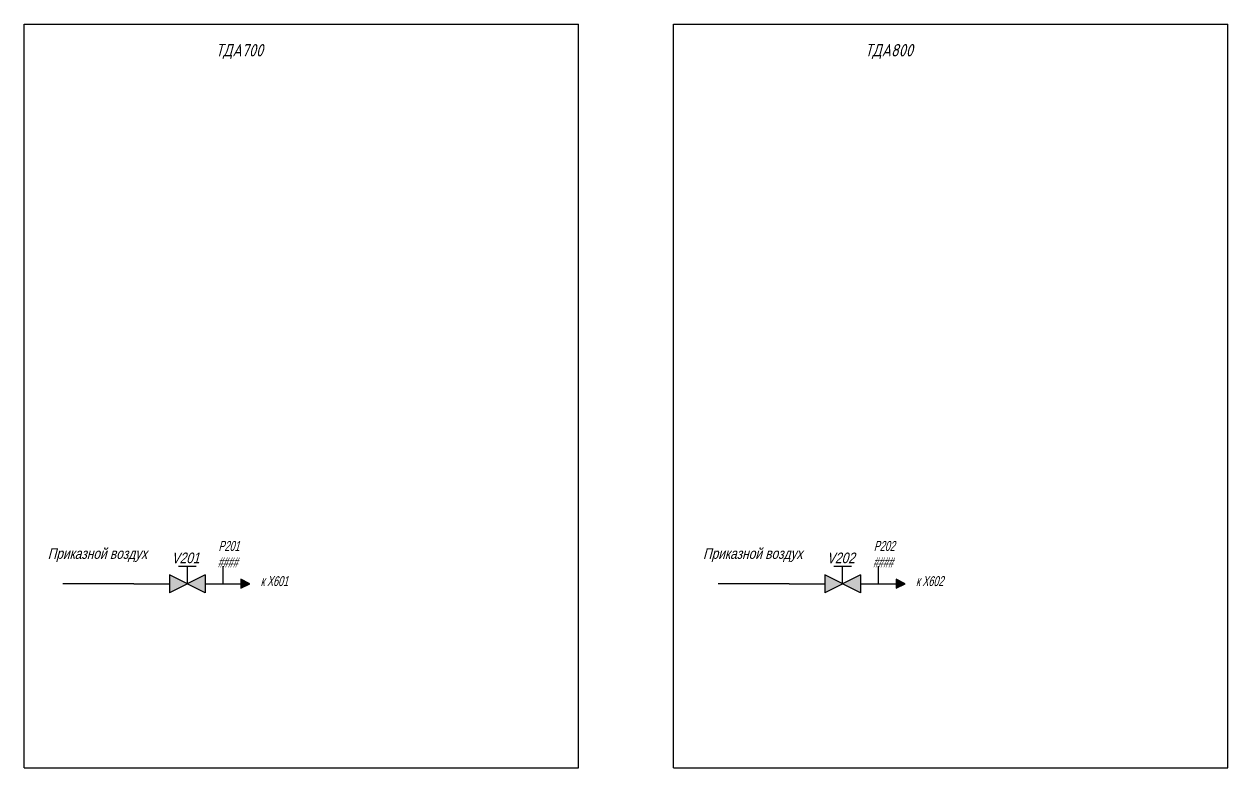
# Model space of a CAD drawing. Header units: millimetres. Extents: x 2381 to 4712, y 775 to 1681.
# Drawn here: x 4372.5 to 4712, y 1189.9 to 1399.9 of the extents above; entities that cross this region are included whole.
import ezdxf

# ---------------------------------------------------------------- set-up
doc = ezdxf.new("R2010")
doc.units = ezdxf.units.MM
doc.layers.add('неосн технол гел лин и арм', color=2, linetype='Continuous', lineweight=25)
doc.styles.add('razmer', font='txt.shx', dxfattribs={"width": 0.8, "oblique": 15})
doc.styles.get("Standard").update_dxf_attribs({"font": 'arial.ttf'})

msp = doc.modelspace()

# ---------------------------------------------------------------- hatches: boundary and pattern name
h = msp.add_hatch(color=256)
h.dxf.hatch_style = 1
h.paths.add_polyline_path([(4413.48, 1244.38), (4413.48, 1239.34), (4418.52, 1241.86)])
h.paths.add_polyline_path([(4423.56, 1239.34), (4423.56, 1244.38), (4418.52, 1241.86)])
h = msp.add_hatch(color=256)
h.dxf.hatch_style = 1
h.paths.add_polyline_path([(4433.61, 1243.13), (4433.61, 1240.58), (4436.13, 1241.86)])
h = msp.add_hatch(color=256)
h.dxf.hatch_style = 1
h.paths.add_polyline_path([(4598.33, 1244.38), (4598.33, 1239.34), (4603.37, 1241.86)])
h.paths.add_polyline_path([(4608.41, 1239.34), (4608.41, 1244.38), (4603.37, 1241.86)])
h = msp.add_hatch(color=256)
h.dxf.hatch_style = 1
h.paths.add_polyline_path([(4618.46, 1243.13), (4618.46, 1240.58), (4620.98, 1241.86)])

# ---------------------------------------------------------------- linework, layer by layer
for p, q in [((4372.46, 1399.87), (4528.9, 1399.87)), ((4372.46, 1189.87), (4372.46, 1399.87)), ((4528.9, 1189.87), (4528.9, 1399.87)), ((4555.61, 1399.87), (4712.04, 1399.87)), ((4555.61, 1189.87), (4555.61, 1399.87)), ((4712.04, 1189.87), (4712.04, 1399.87)), ((4428.58, 1241.86), (4428.58, 1246.86)), ((4613.44, 1241.86), (4613.44, 1246.86)), ((4423.56, 1239.34), (4413.48, 1244.38)), ((4423.56, 1244.38), (4413.48, 1239.34)), ((4423.56, 1244.38), (4423.56, 1239.34)), ((4433.61, 1243.13), (4433.61, 1240.58)), ((4436.13, 1241.86), (4433.61, 1243.13)), ((4608.41, 1239.34), (4598.33, 1244.38)), ((4608.41, 1244.38), (4598.33, 1239.34)), ((4608.41, 1244.38), (4608.41, 1239.34)), ((4618.46, 1243.13), (4618.46, 1240.58)), ((4620.98, 1241.86), (4618.46, 1243.13)), ((4393.42, 1241.86), (4383.42, 1241.86)), ((4403.42, 1241.86), (4393.42, 1241.86)), ((4403.42, 1241.86), (4413.48, 1241.86)), ((4423.56, 1241.86), (4433.61, 1241.86)), ((4433.61, 1240.58), (4436.13, 1241.86)), ((4578.27, 1241.86), (4568.27, 1241.86)), ((4588.27, 1241.86), (4578.27, 1241.86)), ((4588.27, 1241.86), (4598.33, 1241.86)), ((4608.41, 1241.86), (4618.46, 1241.86)), ((4618.46, 1240.58), (4620.98, 1241.86)), ((4372.46, 1189.87), (4528.9, 1189.87)), ((4555.61, 1189.87), (4712.04, 1189.87))]:
    msp.add_line(p, q)
at = {"color": 7}
for p, q in [((4413.48, 1244.38), (4413.48, 1239.34)), ((4598.33, 1244.38), (4598.33, 1239.34))]:
    msp.add_line(p, q, dxfattribs=at)
at = {"layer": 'неосн технол гел лин и арм', "color": 7}
for p, q in [((4416.02, 1246.86), (4421.02, 1246.86)), ((4418.52, 1241.86), (4418.52, 1246.86)), ((4600.87, 1246.86), (4605.87, 1246.86)), ((4603.37, 1241.86), (4603.37, 1246.86))]:
    msp.add_line(p, q, dxfattribs=at)

# ---------------------------------------------------------------- texts
at = {"style": 'razmer', "oblique": 15, "width": 0.8}
for s, p in [('ТДА700', (4426.52, 1390.74)), ('ТДА800', (4609.66, 1390.74))]:
    msp.add_text(s, height=3.5, dxfattribs=at).set_placement(p)
at = {"oblique": 15}
for s, height, width, p in [('P201', 2.8, 0.65, (4427.3, 1251.14)), ('P202', 2.8, 0.65, (4612.15, 1251.14)), ('Приказной воздух', 3, 0.8, (4379.14, 1248.9)), ('Приказной воздух', 3, 0.8, (4563.99, 1248.9)), ('####', 2.8, 0.65, (4427.09, 1246.52)), ('####', 2.8, 0.65, (4611.94, 1246.52)), ('к Х601', 2.8, 0.65, (4439.18, 1241.22)), ('к Х602', 2.8, 0.65, (4624.03, 1241.22))]:
    msp.add_text(s, height=height, dxfattribs=dict(at, width=width)).set_placement(p)
at = {"color": 7, "oblique": 15, "width": 0.8}
for s, p in [('V201', (4414.12, 1247.67)), ('V202', (4598.97, 1247.67))]:
    msp.add_text(s, height=3, dxfattribs=at).set_placement(p)

doc.saveas('drawing.dxf')
